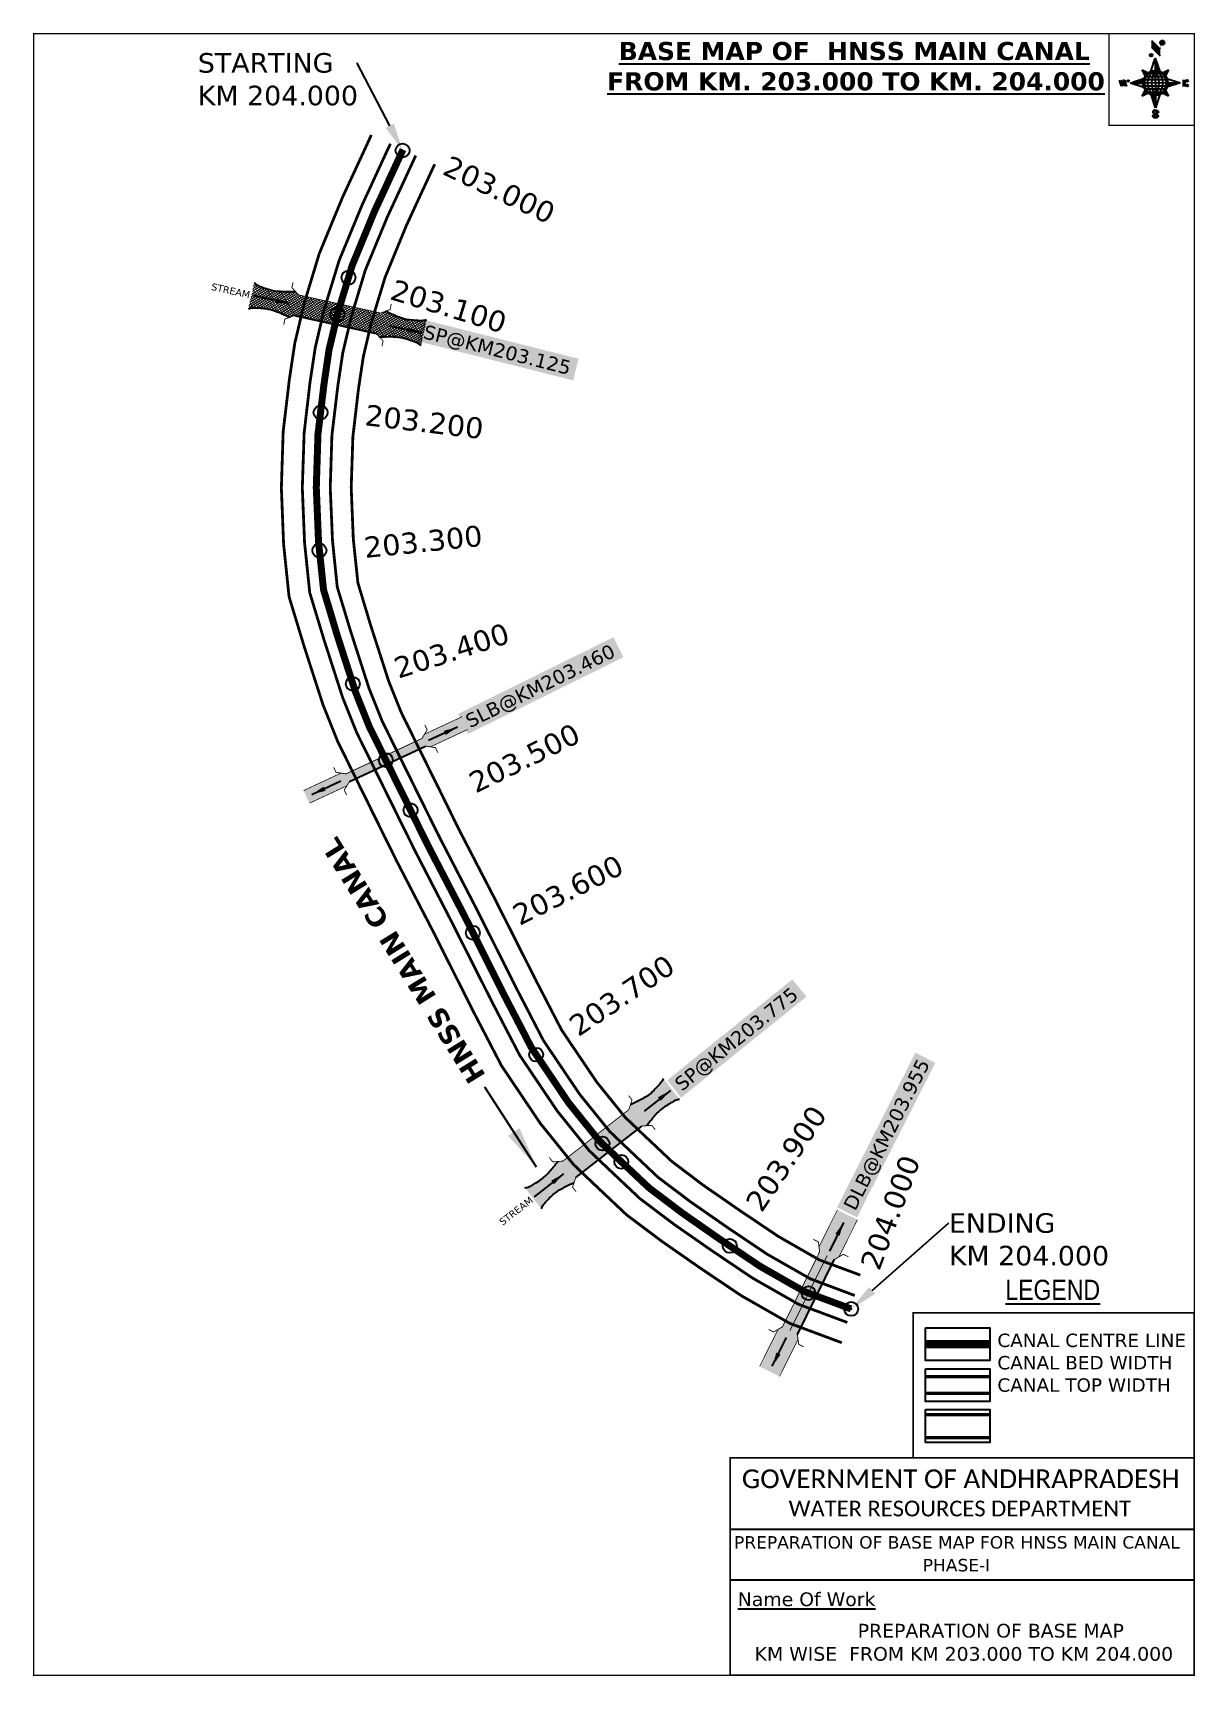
# Model space of a CAD drawing. Header units: inches. Extents: x 741563 to 742395, y 1638949 to 1640125.
import ezdxf
from ezdxf import colors
from ezdxf.entities.mleader import LeaderData, LeaderLine
from ezdxf.enums import TextEntityAlignment as Align
from ezdxf.math import Vec2, Vec3

# ---------------------------------------------------------------- set-up
doc = ezdxf.new("R2010")
doc.units = ezdxf.units.IN
doc.header["$MEASUREMENT"] = 0
doc.header["$PDMODE"] = 32
doc.header["$PDSIZE"] = 10
doc.linetypes.add('ACAD_ISO02W100', pattern=[15, 12, -3])
doc.linetypes.add('HIDDEN2', pattern=[0.1875, 0.125, -0.0625])
for name, color, linetype in [('AQUADUCT', 1, 'Continuous'), ('bord', 1, 'Continuous'), ('CANAL1', 1, 'Continuous'), ('CSMark', 72, 'Continuous'), ('DCBMS', 232, 'Continuous'), ('PAGE', 7, 'Continuous'), ('STRUCTURE', 5, 'Continuous'), ('TEXT', 7, 'Continuous')]:
    doc.layers.add(name, color=color, linetype=linetype)
doc.styles.add('ARIALN', font='ARIALN_1.TTF')
doc.styles.get("Standard").update_dxf_attribs({"font": 'verdana_0.ttf'})
doc.dimstyles.get("Standard").update_dxf_attribs({"dimtxt": 0.18, "dimasz": 0.18, "dimexe": 0.18, "dimexo": 0.0625, "dimgap": 0.09, "dimtad": 0, "dimtih": 1, "dimtoh": 1, "dimdec": 4, "dimzin": 0, "dimdsep": 46, "dimtxsty": 'Standard', "dimcen": 0.09, "dimadec": 0, "dimazin": 0, "dimtfac": 1, "dimtdec": 4, "dimtofl": 0, "dimtmove": 0, "dimatfit": 3, "dimfxl": 0, "dimtolj": 1, "dimtzin": 0, "dimarcsym": 0})
pattern_1 = [(267.297113149, (-8720374.938, 50637915.138), (10.5367255337, -0.497431438), [])]
pattern_2 = [(357.297113149, (-8720374.938, 50637915.138), (0.497431438, 10.5367255337), [])]

# ---------------------------------------------------------------- blocks, each defined once
blk = doc.blocks.new('*X16')
at = {"color": 0, "linetype": 'Continuous'}
for p, q in [((6321.6, 240.5), (6322.3, 241.2)), ((6321.6, 240.3), (6322.3, 241)), ((6321.6, 240.1), (6322.3, 240.8)), ((6321.6, 239.9), (6322.4, 240.7)), ((6321.6, 239.8), (6322.4, 240.6)), ((6321.6, 239.6), (6322.5, 240.5)), ((6321.6, 239.4), (6322.5, 240.3)), ((6321.6, 239.2), (6322.6, 240.2)), ((6321.7, 239.1), (6322.6, 240.1)), ((6321.8, 240.8), (6322.4, 241.4)), ((6321.8, 239), (6322.7, 240)), ((6321.8, 239), (6322.8, 239.9)), ((6321.9, 238.9), (6322.9, 239.8)), ((6322, 238.8), (6323, 239.7)), ((6322.1, 241.3), (6322.4, 241.6)), ((6322.1, 238.7), (6323.1, 239.6)), ((6322.2, 238.6), (6323.1, 239.6)), ((6322.3, 238.5), (6323.2, 239.5)), ((6322.4, 238.5), (6323.3, 239.4)), ((6322.5, 238.4), (6323.4, 239.3)), ((6322.7, 238.4), (6323.6, 239.3)), ((6322.8, 238.3), (6323.7, 239.2)), ((6322.9, 238.3), (6323.8, 239.1)), ((6323.1, 238.2), (6323.9, 239.1)), ((6323.2, 238.2), (6324, 239)), ((6323.3, 238.2), (6324.2, 239)), ((6323.5, 238.1), (6324.3, 238.9)), ((6323.7, 238.1), (6324.4, 238.9)), ((6323.8, 238.1), (6324.6, 238.8)), ((6324.1, 238.2), (6324.7, 238.8)), ((6324.3, 238.3), (6324.9, 238.8)), ((6324.6, 238.3), (6325.1, 238.8)), ((6324.8, 238.4), (6325.2, 238.8)), ((6325.1, 238.5), (6325.4, 238.8)), ((6325.4, 238.6), (6325.6, 238.8))]:
    blk.add_line(p, q, dxfattribs=at)
blk = doc.blocks.new('*X15')
at = {"color": 0, "linetype": 'Continuous'}
for p, q in [((6324.4, 240.3), (6324.5, 240.4)), ((6324.6, 240.3), (6324.8, 240.5)), ((6324.7, 240.2), (6325, 240.5)), ((6324.8, 240.2), (6325.2, 240.6)), ((6325, 240.1), (6325.5, 240.6)), ((6325.1, 240.1), (6325.6, 240.6)), ((6325.2, 240), (6325.8, 240.6)), ((6325.3, 240), (6326, 240.6)), ((6325.4, 239.9), (6326.1, 240.6)), ((6325.5, 239.8), (6326.2, 240.5)), ((6325.6, 239.8), (6326.3, 240.5)), ((6325.7, 239.7), (6326.5, 240.4)), ((6325.9, 239.6), (6326.6, 240.3)), ((6326, 239.5), (6326.7, 240.3)), ((6326, 239.4), (6326.8, 240.2)), ((6326.1, 239.3), (6327, 240.2)), ((6326.2, 239.3), (6327.1, 240.1)), ((6326.3, 239.2), (6327.1, 240)), ((6326.4, 239.1), (6327.2, 239.9)), ((6326.5, 239), (6327.3, 239.8)), ((6326.5, 238.9), (6327.4, 239.7)), ((6326.6, 238.8), (6327.5, 239.6)), ((6326.7, 238.7), (6327.5, 239.5)), ((6326.8, 238.6), (6327.6, 239.4)), ((6326.8, 238.5), (6327.7, 239.3)), ((6326.8, 236.5), (6327.4, 237)), ((6326.9, 238.3), (6327.8, 239.2)), ((6326.9, 238.2), (6327.9, 239.1)), ((6326.9, 236.8), (6327.6, 237.4)), ((6327, 238.1), (6327.8, 239)), ((6327, 237.9), (6327.8, 238.8)), ((6327, 237.8), (6327.8, 238.6)), ((6327, 237.6), (6327.8, 238.4)), ((6327, 237.4), (6327.8, 238.2)), ((6327, 237.3), (6327.8, 238)), ((6327, 237.1), (6327.8, 237.9))]:
    blk.add_line(p, q, dxfattribs=at)
blk = doc.blocks.new('H')
at = {"layer": 'bord', "extrusion": (0.000427885, 0.004792, 0.999988)}
h = blk.add_hatch(dxfattribs=at)
h.set_pattern_fill('LINE', color=8, scale=84.387686, angle=-2.7029, style=0)
h.set_pattern_definition(pattern_2)
h.paths.add_polyline_path([(-492, 786, -0.090992), (-448, 775), (-486, 912)])
h = blk.add_hatch(dxfattribs=at)
h.set_pattern_fill('LINE', color=8, scale=84.387686, angle=-92.7029, style=0)
h.set_pattern_definition(pattern_1)
h.paths.add_polyline_path([(-625, 665, -0.090992), (-615, 710), (-751, 671)])
h = blk.add_hatch(dxfattribs=at)
h.set_pattern_fill('LINE', color=8, scale=84.387686, angle=-2.7029, style=0)
h.set_pattern_definition(pattern_2)
h.paths.add_polyline_path([(-504, 533, -0.090992), (-549, 543), (-510, 406)])
h = blk.add_hatch(dxfattribs=at)
h.set_pattern_fill('LINE', color=8, scale=84.387686, angle=-92.7029, style=0)
h.set_pattern_definition(pattern_1)
h.paths.add_polyline_path([(-246, 647), (-372, 653, -0.090992), (-382, 609)])
for p, q in [((-519, 1020, -1217), (-435, 927, -1216)), ((-516, 1087, -1217), (-432, 994, -1217)), ((-538, 774, -1216), (-487, 906, -1216)), ((-487, 906, -1216), (-493, 780, -1216)), ((-487, 906, -1216), (-448, 769, -1216)), ((-865, 701, -1215), (-847, 638, -1215)), ((-847, 700, -1215), (-829, 637, -1215)), ((-829, 699, -1215), (-811, 636, -1215)), ((-829, 699, -1215), (-811, 698, -1215)), ((-811, 698, -1215), (-794, 635, -1215)), ((-752, 665, -1215), (-615, 704, -1215)), ((-627, 794, -1216), (-567, 760, -1216)), ((-627, 794, -1216), (-584, 747, -1215)), ((-599, 731, -1215), (-627, 794, -1216)), ((-421, 753, -1216), (-359, 781, -1216)), ((-359, 781, -1216), (-405, 739, -1216)), ((-359, 781, -1216), (-392, 721, -1215)), ((-379, 693, -1215), (-246, 641, -1215)), ((-213, 669, -1215), (-217, 601, -1215)), ((-752, 665, -1215), (-625, 659, -1215)), ((-619, 614, -1215), (-752, 665, -1215)), ((-639, 526, -1214), (-606, 585, -1215)), ((-639, 526, -1214), (-593, 568, -1215)), ((-577, 553, -1215), (-639, 526, -1214)), ((-511, 400, -1214), (-549, 537, -1214)), ((-460, 533, -1215), (-511, 400, -1214)), ((-505, 527, -1214), (-511, 400, -1214)), ((-371, 513, -1214), (-431, 546, -1215)), ((-371, 513, -1214), (-414, 560, -1215)), ((-399, 576, -1215), (-371, 513, -1214)), ((-246, 641, -1215), (-383, 603, -1215)), ((-373, 647, -1215), (-246, 641, -1215)), ((-197, 600, -1215), (-194, 668, -1215))]:
    blk.add_line(p, q, dxfattribs=at)
at = {"layer": 'bord', "color": 8, "linetype": 'ByBlock', "extrusion": (0.000427885, 0.004792, 0.999988)}
for p, q in [((-375, 679, -1215), (-620, 691, -1215)), ((-386, 711, -1215), (-605, 722, -1215)), ((-411, 744, -1216), (-578, 752, -1216)), ((-493, 780, -1216), (-505, 527, -1214)), ((-373, 647, -1215), (-625, 659, -1215)), ((-378, 616, -1215), (-623, 628, -1215)), ((-392, 585, -1215), (-611, 595, -1215)), ((-420, 555, -1215), (-587, 562, -1215))]:
    blk.add_line(p, q, dxfattribs=at)
at = {"layer": 'bord', "extrusion": (0.000427885, 0.004792, 0.999988), "elevation": -1212}
for points, const_width in [([(-522, 960), (-516, 1093)], 1.61), ([(-434, 933), (-428, 1066)], 1.61), ([(-870, 707), (-846, 706)], 0.642), ([(-829, 643), (-821, 678)], 0.642), ([(-793, 641), (-782, 694)], 0.642), ([(-223, 676), (-174, 673)], 0.706), ([(-829, 643), (-855, 644)], 0.642), ([(-811, 642), (-784, 641)], 0.642), ([(-177, 605), (-226, 607)], 0.706), ([(-195, 645), (-185, 644)], 0.706)]:
    blk.add_lwpolyline(points, dxfattribs=dict(at, const_width=const_width))
for points, const_width in [([(-414, 1073, 1), (-398, 1058, 1)], 22.3), ([(-530, 950, 1), (-520, 939, 1)], 14.8), ([(-776, 697, 1), (-769, 690, 1)], 8.9), ([(-180, 618, 1), (-173, 611, 1)], 9.79), ([(-178, 667, 1), (-171, 660, 1)], 9.79), ([(-490, 362, 1), (-498, 369, 1)], 11.1), ([(-525, 322, 1), (-533, 329, 1)], 11.1)]:
    blk.add_lwpolyline(points, format="xyb", close=True, dxfattribs=dict(at, const_width=const_width))
for points in [[(-537, 317), (-531, 310), (-520, 307), (-505, 307), (-494, 310), (-486, 318), (-487, 326), (-491, 333), (-494, 336), (-503, 341), (-522, 347), (-530, 352), (-534, 355), (-537, 363), (-537, 373), (-530, 381), (-520, 384), (-504, 384), (-493, 380), (-487, 373)], [(-522, 348), (-526, 354), (-528, 361), (-528, 371), (-526, 375), (-521, 381), (-515, 384)], [(-505, 307), (-499, 312), (-497, 319), (-497, 327), (-501, 335), (-509, 343)]]:
    blk.add_lwpolyline(points, dxfattribs=at)
at = {"layer": 'bord', "extrusion": (0.000427885, 0.004792, 0.999988)}
for centre, radius in [((-406, 1065, -1212), 22.3), ((-525, 944, -1212), 14.8), ((-773, 694, -1212), 8.9), ((-498, 659, -1212), 127), ((-177, 615, -1212), 9.79), ((-174, 663, -1212), 9.79), ((-494, 365, -1212), 11.1), ((-529, 325, -1212), 11.1)]:
    blk.add_circle(centre, radius, dxfattribs=at)
at = {"layer": 'bord', "color": 8, "linetype": 'ByBlock', "extrusion": (0.000427885, 0.004792, 0.999988)}
for centre, radius, start, end in [((-482, 658, -1212), 128, 94.9254, 259.6691), ((-437, 656, -1212), 141, 113.2864, 241.308), ((-316, 651, -1212), 222, 142.5892, 212.0053), ((-560, 662, -1212), 141, 293.2864, 61.308), ((-681, 668, -1212), 222, 322.5892, 32.0053), ((-515, 660, -1212), 128, 274.9254, 79.6691)]:
    blk.add_arc(centre, radius, start, end, dxfattribs=at)
at = {"layer": 'bord', "extrusion": (0.000427885, 0.004792, 0.999988)}
for points in [[(-516, 1093, -1212), (-431, 1000, -1212), (-519, 1026, -1212), (-434, 933, -1212)], [(-864, 707, -1212), (-846, 706, -1212), (-846, 644, -1212), (-829, 643, -1212)], [(-829, 705, -1212), (-811, 704, -1212), (-811, 642, -1212), (-793, 641, -1212)], [(-193, 674, -1212), (-197, 606, -1212), (-213, 675, -1212), (-216, 607, -1212)]]:
    blk.add_solid(points, dxfattribs=at)
at = {"layer": 'bord', "extrusion": (0.000427885, 0.004792, 0.999988), "xscale": 7.977342409717546, "yscale": 7.977342408231451, "zscale": 7.977342408476333, "rotation": 138.0840426661453}
for name, p in [('*X15', (38301, -31929, -1212)), ('*X16', (38314, -31951, -1212))]:
    blk.add_blockref(name, p, dxfattribs=at)
blk = doc.blocks.new('DLB')
at = {"layer": 'STRUCTURE'}
h = blk.add_hatch(dxfattribs=at)
h.set_pattern_fill('DOTS', color=6, scale=20, angle=320.37224793, style=0)
h.paths.add_polyline_path([(769699.5, 1706950), (769699.5, 1706934), (769729.1, 1706934), (769732.1, 1706936), (769792.1, 1706936), (769795.1, 1706934), (769824.7, 1706934), (769824.7, 1706950), (769795.1, 1706950), (769792.1, 1706948), (769732.1, 1706948), (769729.1, 1706950)])
at = {"layer": 'STRUCTURE', "color": 6, "linetype": 'ACAD_ISO02W100', "ltscale": 0.5, "const_width": 0.5}
for points in [[(769699.5, 1706950), (769729.1, 1706950)], [(769795.1, 1706950), (769824.7, 1706950)], [(769699.5, 1706934), (769729.1, 1706934)], [(769795.1, 1706934), (769824.7, 1706934)]]:
    blk.add_lwpolyline(points, dxfattribs=at)
at = {"layer": 'STRUCTURE', "color": 6, "const_width": 0.628}
for points in [[(769726.1, 1706956), (769726.1, 1706952), (769732.1, 1706948), (769792.1, 1706948), (769798.1, 1706952), (769798.1, 1706956)], [(769732.1, 1706942), (769792.1, 1706942)], [(769726.1, 1706928), (769726.1, 1706932), (769732.1, 1706936), (769792.1, 1706936), (769798.1, 1706932), (769798.1, 1706928)]]:
    blk.add_lwpolyline(points, dxfattribs=at)
at = {"layer": 'STRUCTURE', "color": 6}
blk.add_lwpolyline([(769732.1, 1706936), (769792.1, 1706936)], dxfattribs=at)
blk.add_lwpolyline([(769732.1, 1706936), (769792.1, 1706936)], dxfattribs=at)
at = {"layer": 'STRUCTURE', "color": 0}
blk.add_circle((769762.1, 1706942), 1.8, dxfattribs=at)
for points in [[(769703.8, 1706942), (769726.7, 1706942)], [(769818.6, 1706942), (769795.7, 1706942)]]:
    blk.add_leader(points, dimstyle='Standard', override={"dimasz": 10, "dimgap": 0.09, "dimtad": 0}, dxfattribs=at)
blk = doc.blocks.new('SLB')
at = {"layer": 'STRUCTURE'}
h = blk.add_hatch(dxfattribs=at)
h.set_pattern_fill('DOTS', color=6, scale=20, angle=320.3722, style=0)
h.set_pattern_definition([(320.372247934, (-159.4327, -72.9564), (1.2786241598, 0.5641323054), [0, -1.25])])
h.paths.add_polyline_path([(769699.5, 1706871.1), (769699.5, 1706861.1), (769729.1, 1706861.1), (769732.1, 1706863.1), (769792.1, 1706863.1), (769795.1, 1706861.1), (769824.7, 1706861.1), (769824.7, 1706871.1), (769795.1, 1706871.1), (769792.1, 1706869.1), (769732.1, 1706869.1), (769729.1, 1706871.1)])
at = {"layer": 'STRUCTURE', "color": 6, "linetype": 'ACAD_ISO02W100', "ltscale": 0.5, "const_width": 0.5}
for points in [[(769699.5, 1706871.1), (769729.1, 1706871.1)], [(769795.1, 1706871.1), (769824.7, 1706871.1)], [(769699.5, 1706861.1), (769729.1, 1706861.1)], [(769795.1, 1706861.1), (769824.7, 1706861.1)]]:
    blk.add_lwpolyline(points, dxfattribs=at)
at = {"layer": 'STRUCTURE', "color": 6, "const_width": 0.628}
for points in [[(769726.1, 1706877.1), (769726.1, 1706873.1), (769732.1, 1706869.1), (769792.1, 1706869.1), (769798.1, 1706873.1), (769798.1, 1706877.1)], [(769726.1, 1706855.1), (769726.1, 1706859.1), (769732.1, 1706863.1), (769792.1, 1706863.1), (769798.1, 1706859.1), (769798.1, 1706855.1)]]:
    blk.add_lwpolyline(points, dxfattribs=at)
at = {"layer": 'STRUCTURE', "color": 6}
blk.add_lwpolyline([(769732.1, 1706863.1), (769792.1, 1706863.1)], dxfattribs=at)
blk.add_lwpolyline([(769732.1, 1706863.1), (769792.1, 1706863.1)], dxfattribs=at)
at = {"layer": 'STRUCTURE', "color": 0}
blk.add_circle((769762.1, 1706866.1), 1.24, dxfattribs=at)
for points in [[(769703.8, 1706866), (769726.7, 1706866)], [(769818.6, 1706865.8), (769795.7, 1706865.8)]]:
    blk.add_leader(points, dimstyle='Standard', override={"dimasz": 10, "dimgap": 0.09, "dimtad": 0}, dxfattribs=at)
blk = doc.blocks.new('SP')
at = {"layer": 'STRUCTURE'}
h = blk.add_hatch(dxfattribs=at)
h.set_pattern_fill('DASH', color=256, scale=8, style=0)
edge = h.paths.add_edge_path()
edge.add_spline(control_points=[(769825.7, 1706742.1), (769825.3, 1706741.8), (769823.8, 1706740.8), (769820.9, 1706740.3), (769817, 1706739.7), (769811.4, 1706738.9), (769804, 1706739.7), (769798.4, 1706741), (769795.6, 1706741.6)], knot_values=[0, 0, 0, 0, 1.613557, 5.24513, 8.624976, 13.470124, 22.190216, 30.746377, 30.746377, 30.746377, 30.746377], degree=3, periodic=0)
edge.add_line((769795.6, 1706741.6), (769792.6, 1706739.6))
edge.add_line((769792.6, 1706739.6), (769732.6, 1706739.6))
edge.add_line((769732.6, 1706739.6), (769729.6, 1706741.6))
edge.add_spline(control_points=[(769729.6, 1706741.6), (769726.9, 1706740.9), (769721.3, 1706739.5), (769713.9, 1706738.5), (769708.3, 1706739.1), (769704.4, 1706739.6), (769701.5, 1706740), (769700, 1706741), (769699.5, 1706741.3)], knot_values=[0, 0, 0, 0, 8.556161, 17.276253, 22.121402, 25.501247, 29.13282, 30.746377, 30.746377, 30.746377, 30.746377], degree=3, periodic=0)
edge.add_line((769699.5, 1706741.3), (769699.5, 1706722.1))
edge.add_spline(control_points=[(769699.5, 1706722.1), (769700, 1706722.4), (769701.4, 1706723.4), (769704.3, 1706724), (769708.2, 1706724.5), (769713.8, 1706725.3), (769721.2, 1706724.5), (769726.8, 1706723.3), (769729.6, 1706722.6)], knot_values=[0, 0, 0, 0, 1.613557, 5.24513, 8.624976, 13.470124, 22.190216, 30.746377, 30.746377, 30.746377, 30.746377], degree=3, periodic=0)
edge.add_line((769729.6, 1706722.6), (769732.6, 1706724.6))
edge.add_line((769732.6, 1706724.6), (769792.6, 1706724.6))
edge.add_line((769792.6, 1706724.6), (769795.6, 1706722.6))
edge.add_spline(control_points=[(769795.6, 1706722.6), (769798.4, 1706723.3), (769803.9, 1706724.8), (769811.3, 1706725.8), (769817, 1706725.1), (769820.9, 1706724.7), (769823.8, 1706724.2), (769825.2, 1706723.3), (769825.7, 1706723)], knot_values=[0, 0, 0, 0, 8.556161, 17.276253, 22.121402, 25.501247, 29.13282, 30.746377, 30.746377, 30.746377, 30.746377], degree=3, periodic=0)
edge.add_line((769825.7, 1706723), (769825.7, 1706742.1))
h.paths.add_polyline_path([(769764.2, 1706732.1, -1), (769761.1, 1706732.1, -1)], flags=0)
h.paths.add_polyline_path([(769761.1, 1706732.1, 1), (769764.2, 1706732.1, 1)], flags=16)
at = {"layer": 'STRUCTURE', "const_width": 0.628}
for points in [[(769726.6, 1706747.6), (769726.6, 1706743.6), (769732.6, 1706739.6), (769792.6, 1706739.6), (769798.6, 1706743.6), (769798.6, 1706747.6)], [(769726.6, 1706716.6), (769726.6, 1706720.6), (769732.6, 1706724.6), (769792.6, 1706724.6), (769798.6, 1706720.6), (769798.6, 1706716.6)]]:
    blk.add_lwpolyline(points, dxfattribs=at)
at = {"layer": 'STRUCTURE', "color": 3}
blk.add_lwpolyline([(769732.6, 1706724.6), (769792.6, 1706724.6)], dxfattribs=at)
blk.add_lwpolyline([(769732.6, 1706724.6), (769792.6, 1706724.6)], dxfattribs=at)
at = {"layer": 'STRUCTURE', "color": 0}
blk.add_circle((769762.6, 1706732.1), 1.55, dxfattribs=at)
at = {"layer": 'STRUCTURE'}
for points in [[(769699.5, 1706741.3), (769700.9, 1706740.5), (769704.4, 1706739.6), (769707.8, 1706739.2), (769712.6, 1706738.8), (769721.3, 1706739.7), (769729.6, 1706741.6)], [(769825.7, 1706742.1), (769824.3, 1706741.3), (769820.8, 1706740.3), (769817.5, 1706739.8), (769812.7, 1706739.2), (769804, 1706739.9), (769795.6, 1706741.6)], [(769699.5, 1706722.1), (769700.9, 1706723), (769704.4, 1706724), (769707.7, 1706724.5), (769712.5, 1706725), (769721.2, 1706724.4), (769729.6, 1706722.6)], [(769825.7, 1706723), (769824.3, 1706723.8), (769820.8, 1706724.7), (769817.4, 1706725.1), (769812.6, 1706725.5), (769803.9, 1706724.6), (769795.6, 1706722.6)]]:
    blk.add_spline(points, degree=3, dxfattribs=at)
at = {"layer": 'STRUCTURE', "color": 0}
blk.add_text('STREAM', height=5, dxfattribs=at).set_placement((769684.3, 1706732.1), align=Align.MIDDLE_CENTER)
for points in [[(769727.4, 1706732.1), (769700.8, 1706732.1)], [(769824.4, 1706732.1), (769800.5, 1706732.1)]]:
    blk.add_leader(points, dimstyle='Standard', override={"dimasz": 10, "dimgap": 0.09, "dimtad": 0}, dxfattribs=at)

msp = doc.modelspace()

# ---------------------------------------------------------------- linework, layer by layer
at = {"color": 3}
for p in [(741828, 1640040.9), (741789.3, 1639949.9), (741769.3, 1639853.3), (741768.4, 1639754.6), (741792.4, 1639659.1), (741833.7, 1639568.6), (741878.3, 1639480.9), (741923.6, 1639393.6), (741984.6, 1639316.9), (742062.2, 1639256.7), (742149.1, 1639211.6)]:
    msp.add_point(p, dxfattribs=at)
at = {"layer": 'CANAL1', "color": 200, "const_width": 2}
for points in [[(741805.6, 1640052), (741803.8, 1640048), (741785, 1640007.4), (741768.3, 1639967), (741757.6, 1639931.6), (741750.8, 1639902.9), (741746.9, 1639876.8), (741742.5, 1639839.7), (741741.2, 1639799.3), (741742.8, 1639759.1), (741746.7, 1639721.5), (741757.4, 1639686.2), (741771, 1639644.1), (741781.4, 1639618.1), (741811.2, 1639557.6), (741823.7, 1639532.3), (741849.9, 1639481.7), (741878.6, 1639424.6), (741898.8, 1639385.7), (741926.6, 1639344.4), (741950.5, 1639314.8), (741965.2, 1639300.8), (741988.3, 1639279), (742013.6, 1639260), (742041, 1639240.9), (742070.6, 1639221), (742105.1, 1639201.3), (742142.4, 1639187.4)], [(741851, 1640031), (741849, 1640026.8), (741830.8, 1639987.4), (741815.5, 1639950.2), (741805.8, 1639918.5), (741799.9, 1639893.4), (741796.4, 1639870.2), (741792.4, 1639836), (741791.2, 1639799.6), (741792.7, 1639762.7), (741796, 1639731.3), (741805.1, 1639701.1), (741818, 1639661.1), (741827.1, 1639638.4), (741856.1, 1639579.7), (741868.3, 1639554.9), (741894.4, 1639504.4), (741923.2, 1639447.3), (741941.8, 1639411.3), (741966.9, 1639374.1), (741987.3, 1639348.8), (741999.6, 1639337.1), (742020.6, 1639317.3), (742042.9, 1639300.4), (742069.2, 1639282.2), (742097, 1639263.5), (742126.3, 1639246.7), (742155.7, 1639235.8)]]:
    msp.add_lwpolyline(points, dxfattribs=at)
at = {"layer": 'CANAL1', "color": 5, "const_width": 2}
for points in [[(741819.3, 1640045.7), (741817.3, 1640041.6), (741798.8, 1640001.4), (741782.5, 1639962), (741772, 1639927.6), (741765.5, 1639900), (741761.7, 1639874.9), (741757.5, 1639838.6), (741756.2, 1639799.4), (741757.8, 1639760.2), (741761.5, 1639724.4), (741771.7, 1639690.7), (741785.1, 1639649.2), (741795.1, 1639624.2), (741824.7, 1639564.2), (741837.1, 1639539.1), (741863.2, 1639488.5), (741892, 1639431.4), (741911.7, 1639393.4), (741938.7, 1639353.3), (741961.5, 1639325), (741975.5, 1639311.7), (741998, 1639290.5), (742022.4, 1639272.1), (742049.4, 1639253.3), (742078.5, 1639233.7), (742111.5, 1639214.9), (742146.4, 1639201.9)], [(742151.7, 1639221.2), (742120, 1639233.1), (742089.1, 1639250.7), (742060.7, 1639269.8), (742034.1, 1639288.3), (742010.9, 1639305.8), (741989.3, 1639326.2), (741976.3, 1639338.6), (741954.8, 1639365.2), (741928.9, 1639403.6), (741909.8, 1639440.5), (741881.1, 1639497.6), (741855, 1639548.1), (741842.6, 1639573.1), (741813.4, 1639632.3), (741803.9, 1639656), (741790.8, 1639696.7), (741781.2, 1639728.4), (741777.8, 1639761.7), (741776.2, 1639799.5), (741777.4, 1639837.1), (741781.6, 1639872.2), (741785.2, 1639896.2), (741791.4, 1639922.4), (741801.3, 1639955.2), (741817.1, 1639993.4), (741835.5, 1640033.1), (741837.4, 1640037.3)]]:
    msp.add_lwpolyline(points, dxfattribs=at)
at = {"layer": 'CANAL1', "color": 1, "linetype": 'HIDDEN2', "ltscale": 100, "const_width": 5}
msp.add_lwpolyline([(741828.3, 1640041.5), (741826.4, 1640037.4), (741807.9, 1639997.4), (741791.9, 1639958.6), (741781.7, 1639925), (741775.3, 1639898.1), (741771.7, 1639873.5), (741767.4, 1639837.8), (741766.2, 1639799.5), (741767.8, 1639760.9), (741771.4, 1639726.4), (741781.2, 1639693.7), (741794.5, 1639652.6), (741804.2, 1639628.3), (741833.7, 1639568.6), (741846, 1639543.6), (741872.2, 1639493.1), (741900.9, 1639435.9), (741920.3, 1639398.5), (741946.8, 1639359.2), (741968.9, 1639331.8), (741982.4, 1639319), (742004.5, 1639298.2), (742028.3, 1639280.2), (742055.1, 1639261.5), (742083.8, 1639242.2), (742115.7, 1639224), (742149.1, 1639211.6)], dxfattribs=at)
at = {"layer": 'CANAL1', "color": 1, "linetype": 'HIDDEN2', "ltscale": 100, "const_width": 6, "elevation": -0.4}
msp.add_lwpolyline([(742248.3, 1639186.3), (742202.3, 1639186.3)], dxfattribs=at)
at = {"layer": 'CANAL1', "color": 5, "const_width": 2.4, "elevation": -0.4}
for points in [[(742248.3, 1639163.1), (742202.3, 1639163.1)], [(742248.3, 1639151.1), (742202.3, 1639151.1)]]:
    msp.add_lwpolyline(points, dxfattribs=at)
at = {"layer": 'CANAL1', "color": 200, "const_width": 2.4, "elevation": -0.4}
for points in [[(742248.3, 1639135.9), (742202.3, 1639135.9)], [(742248.3, 1639119.4), (742202.3, 1639119.4)]]:
    msp.add_lwpolyline(points, dxfattribs=at)
at = {"layer": 'PAGE', "const_width": 1}
msp.add_lwpolyline([(741563.8, 1640124.6), (741563.8, 1638949.3), (742394.8, 1638949.3), (742394.8, 1640124.6), (741563.8, 1640124.6)], dxfattribs=at)
at = {"layer": 'PAGE'}
for points, const_width in [([(742394.8, 1640124.6), (742333.7, 1640124.6), (742333.7, 1640058.8), (742394.8, 1640058.8)], 1), ([(742394.8, 1639105), (742193.5, 1639105), (742193.5, 1639208.8), (742394.8, 1639208.8)], 1.2), ([(742062.6, 1639105), (742394.8, 1639105), (742394.8, 1638949.3), (742062.6, 1638949.3)], 1.2)]:
    msp.add_lwpolyline(points, close=True, dxfattribs=dict(at, const_width=const_width))
at = {"layer": 'PAGE', "elevation": -0.4}
for points in [[(742202.3, 1639198.1), (742248.3, 1639198.1), (742248.3, 1639174.6), (742202.3, 1639174.6)], [(742202.3, 1639168.8), (742248.3, 1639168.8), (742248.3, 1639145.3), (742202.3, 1639145.3)], [(742202.3, 1639139.6), (742248.3, 1639139.6), (742248.3, 1639116), (742202.3, 1639116)]]:
    msp.add_lwpolyline(points, close=True, dxfattribs=at)
at = {"layer": 'PAGE'}
for points in [[(742062.6, 1639054), (742394.8, 1639054)], [(742062.6, 1639017.6), (742394.8, 1639017.6)]]:
    msp.add_lwpolyline(points, dxfattribs=at)
at = {"layer": 'STRUCTURE', "color": 0}
for p in [(741781.4, 1639923.6), (741816, 1639604.5), (741971, 1639330), (742118.6, 1639222.9)]:
    msp.add_point(p, dxfattribs=at)

# ---------------------------------------------------------------- block references
at = {"layer": 'AQUADUCT', "color": 1, "xscale": 0.0703495379661093, "yscale": 0.07034953800030053, "zscale": 0.07034953795990817, "rotation": 3.078330607406165}
msp.add_blockref('H', (742404.4, 1640045.2, 85.4), dxfattribs=at)
at = {"layer": 'STRUCTURE', "color": 0}
for name, p, rotation in [('SP', (-378763, 139973.9), 347.5143713881304), ('SLB', (764845.8, -232665.5), 24.97914375596196), ('SP', (1185476.2, -179673.1), 37.97849274254684), ('DLB', (1928511.2, 190548.6), 63.58923730771905)]:
    msp.add_blockref(name, p, dxfattribs=dict(at, rotation=rotation))

# ---------------------------------------------------------------- texts
at = {"layer": 'CANAL1', "color": 1}
msp.add_text('203.500', height=15, rotation=26.2679, dxfattribs=at).set_placement((741877, 1639587.2), align=Align.MIDDLE_LEFT)
at = {"layer": 'CANAL1', "insert": (741876.4, 1639370.5), "char_height": 14, "width": 205.129, "attachment_point": 1, "rotation": 121.888}
msp.add_mtext('\\pi0.96322;{\\fVerdana|b1|i0|c0|p34;HNSS MAIN CANAL}', dxfattribs=at)
at = {"layer": 'CSMark', "color": 1}
for s, rotation, p in [('203.000', 334.6643, (741858.8, 1640031.1)), ('203.100', 343.0689, (741820.3, 1639941.8)), ('203.200', 353.2533, (741801.3, 1639851.7)), ('203.300', 5.9063, (741800.4, 1639756.6)), ('203.400', 17.9215, (741822.6, 1639669.8)), ('203.600', 26.7213, (741908.3, 1639492.4)), ('203.700', 33.9604, (741949.6, 1639412.3)), ('203.900', 56.086, (742078.8, 1639284.1)), ('204.000', 69.5976, (742162.2, 1639240.8))]:
    msp.add_text(s, height=15, rotation=rotation, dxfattribs=at).set_placement(p, align=Align.MIDDLE_LEFT)
at = {"layer": 'PAGE', "extrusion": (0.000201441, 0.004807, 0.999988), "style": 'ARIALN'}
msp.add_text('%%ULEGEND', height=14.4, rotation=359.9999, dxfattribs=at).set_placement((742293.4, 1639205.6, 8029), align=Align.MIDDLE)
at = {"layer": 'PAGE', "extrusion": (0.000201441, 0.004807, 0.999988)}
for s, height, p in [('PREPARATION OF BASE MAP FOR HNSS MAIN CANAL', 8.878, (742065.3, 1639020.4, 8028.1)), ('%%UName Of Work', 9.822, (742067.9, 1638979.2, 8026.7))]:
    msp.add_text(s, height=height, rotation=359.9999, dxfattribs=at).set_placement(p)
for s, height, p in [('PHASE-I', 8.88, (742224.5, 1639008.5, 8028)), ('PREPARATION OF BASE MAP', 9.822, (742249.1, 1638961.6, 8026.8)), ('KM WISE  FROM KM 203.000 TO KM 204.000', 9.822, (742229.8, 1638945, 8026.8))]:
    msp.add_text(s, height=height, rotation=359.9999, dxfattribs=at).set_placement(p, align=Align.MIDDLE_CENTER)
at = {"layer": 'PAGE', "extrusion": (0.000201441, 0.004807, 0.999988), "attachment_point": 1, "text_direction": (1, -1e-06, -0.000201)}
for s, insert, char_height, width in [('CANAL CENTRE LINE CANAL BED WIDTH {\\H2.3741x; }CANAL TOP WIDTH{\\H1.9188x; }', (742253.8, 1639193.9, -0.4), 9.6, 168.926), ('\\pi3.5885;{\\fCalibri|b0|i0|c0|p34;\\H1.3333x;GOVERNMENT OF ANDHRAPRADESH\\P\\pi37.073;\\H0.83998x;WATER RESOURCES DEPARTMENT}', (742067.3, 1639096.7, -1.3), 10.059, 321.276)]:
    msp.add_mtext(s, dxfattribs=dict(at, insert=insert, char_height=char_height, width=width))
at = {"layer": 'STRUCTURE', "color": 5, "char_height": 10, "attachment_point": 1, "bg_fill": 1, "box_fill_scale": 1.3, "bg_fill_color": 7, "bg_fill_true_color": 16777215, "bg_fill_transparency": 4390977}
for s, insert, width, rotation in [('SP@KM203.125', (741844.5, 1639916.3), 109.166, 345.8664), ('SLB@KM203.460', (741871.8, 1639636.2), 118.025, 26.2679), ('SP@KM203.775', (742021.6, 1639374.8), 109.166, 38.8746), ('DLB@KM203.955', (742143.1, 1639285.7), 118.025, 63.1313)]:
    msp.add_mtext(s, dxfattribs=dict(at, insert=insert, width=width, rotation=rotation))
at = {"layer": 'TEXT', "color": 1, "insert": (741961, 1640118.6), "char_height": 13, "width": 379.826, "attachment_point": 1}
msp.add_mtext('\\pi21.755;{\\fVerdana|b1|i0|c0|p34;\\LBASE MAP OF  HNSS MAIN CANAL \\P\\pi13.452;FROM KM. 203.000 TO KM. 204.000}', dxfattribs=at)

# ---------------------------------------------------------------- leaders
at = {"layer": 'CANAL1'}
msp.add_leader([(741923.9, 1639313.1), (741886.8, 1639370.4)], dimstyle='Standard', override={"dimasz": 30, "dimgap": 0.09, "dimtad": 0}, dxfattribs=at)
at = {"layer": 'DCBMS', "color": 5}
ml = msp.add_multileader_mtext('Standard', dxfattribs=at)
ml.set_content('STARTING\\PKM 204.000', color=5)
ml.set_leader_properties()
ml.build(insert=Vec2(0, 0))
ml.multileader.update_dxf_attribs({"dogleg_length": 0.36, "arrow_head_size": 20})
ctx = ml.context
ctx.base_point, ctx.char_height, ctx.arrow_head_size, ctx.landing_gap_size, ctx.plane_origin = Vec3(741681.3, 1640103.4), 14, 20, 0.09, Vec3(741836.1, 1640176.1)
notes = []
notes.append((ctx, [(0, (1, 1, 0), (741795.5, 1640103.4), (-1, 0), 0.36, [(0, [(741828, 1640040.9)], 0, [])])]))
ctx.mtext.insert, ctx.mtext.flow_direction = Vec3(741681.4, 1640110.6), 5
ml = msp.add_multileader_mtext('Standard', dxfattribs=at)
ml.set_content('ENDING \\PKM 204.000', color=5)
ml.set_leader_properties()
ml.build(insert=Vec2(0, 0))
ml.multileader.update_dxf_attribs({"dogleg_length": 0.36, "arrow_head_size": 20})
ctx = ml.context
ctx.base_point, ctx.char_height, ctx.arrow_head_size, ctx.landing_gap_size, ctx.plane_origin = Vec3(742219, 1639272.9), 14, 20, 0.09, Vec3(741841.1, 1639016.9)
notes.append((ctx, [(1, (1, 1, 0), (742218.7, 1639272.9), (1, 0), 0.36, [(0, [(742149.1, 1639211.6)], 0, [])])]))
ctx.mtext.insert, ctx.mtext.width, ctx.mtext.flow_direction = Vec3(742219.1, 1639280.1), 132.948, 5
for ctx, leaders in notes:
    for number, flags, end, landing, length, lines in leaders:
        leader = LeaderData()
        leader.index, (leader.has_last_leader_line, leader.has_dogleg_vector, leader.attachment_direction) = number, flags
        leader.last_leader_point, leader.dogleg_vector, leader.dogleg_length = Vec3(end), Vec3(landing), length
        for number, points, colour, breaks in lines:
            line = LeaderLine()
            line.index, line.vertices, line.color, line.breaks = number, Vec3.list(points), colors.encode_raw_color(colour), breaks
            leader.lines.append(line)
        ctx.leaders.append(leader)

doc.saveas('drawing.dxf')
